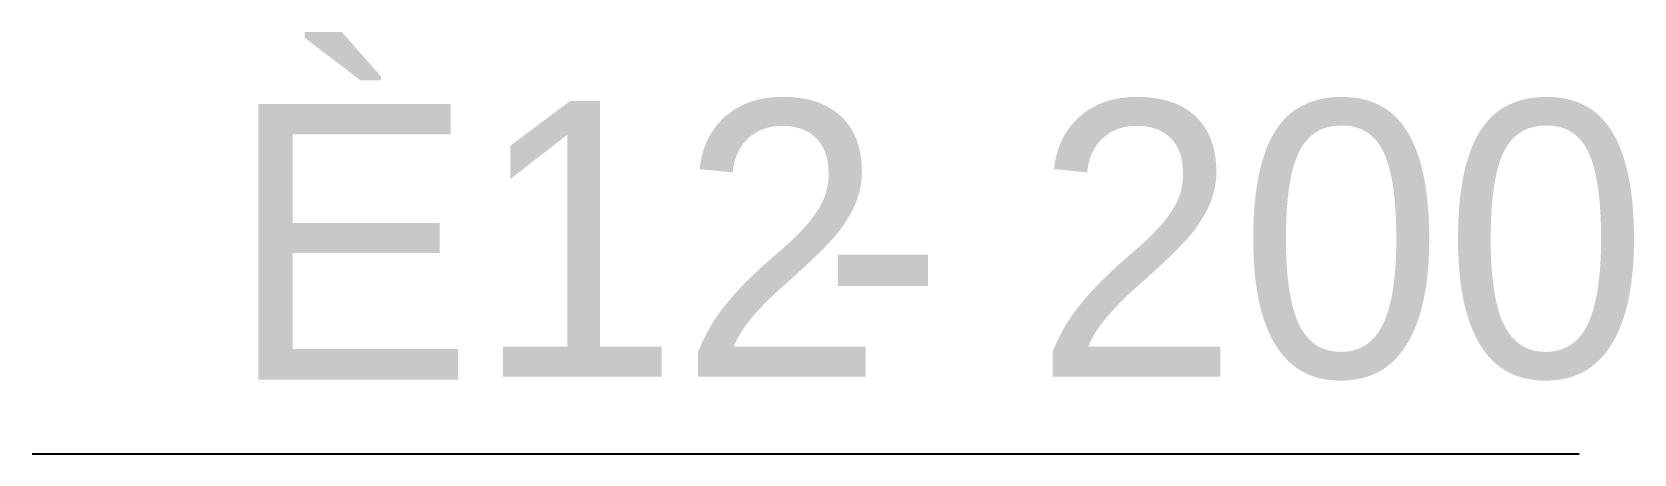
# Model space of a CAD drawing. Extents: x -1 to 13.6, y -0.7 to 3.1.
import ezdxf

# ---------------------------------------------------------------- set-up
doc = ezdxf.new("R2010")
doc.units = 0
doc.styles.add('rtw_iso', font='iso-rtw.shx')

msp = doc.modelspace()

# ---------------------------------------------------------------- linework, layer by layer
at = {"color": 8}
msp.add_line((-0.988, -0.7), (13.059, -0.7), dxfattribs=at)

# ---------------------------------------------------------------- texts
at = {"style": 'rtw_iso'}
msp.add_text('-', height=2.5, dxfattribs=at).set_placement((6.181, 0))
for tag, p in [('%%200', (0.793, -0.026)), ('12', (3.032, 0)), ('200', (8.11, 0))]:
    msp.add_attdef(tag, p, '', height=2.5, dxfattribs=at)

doc.saveas('drawing.dxf')
